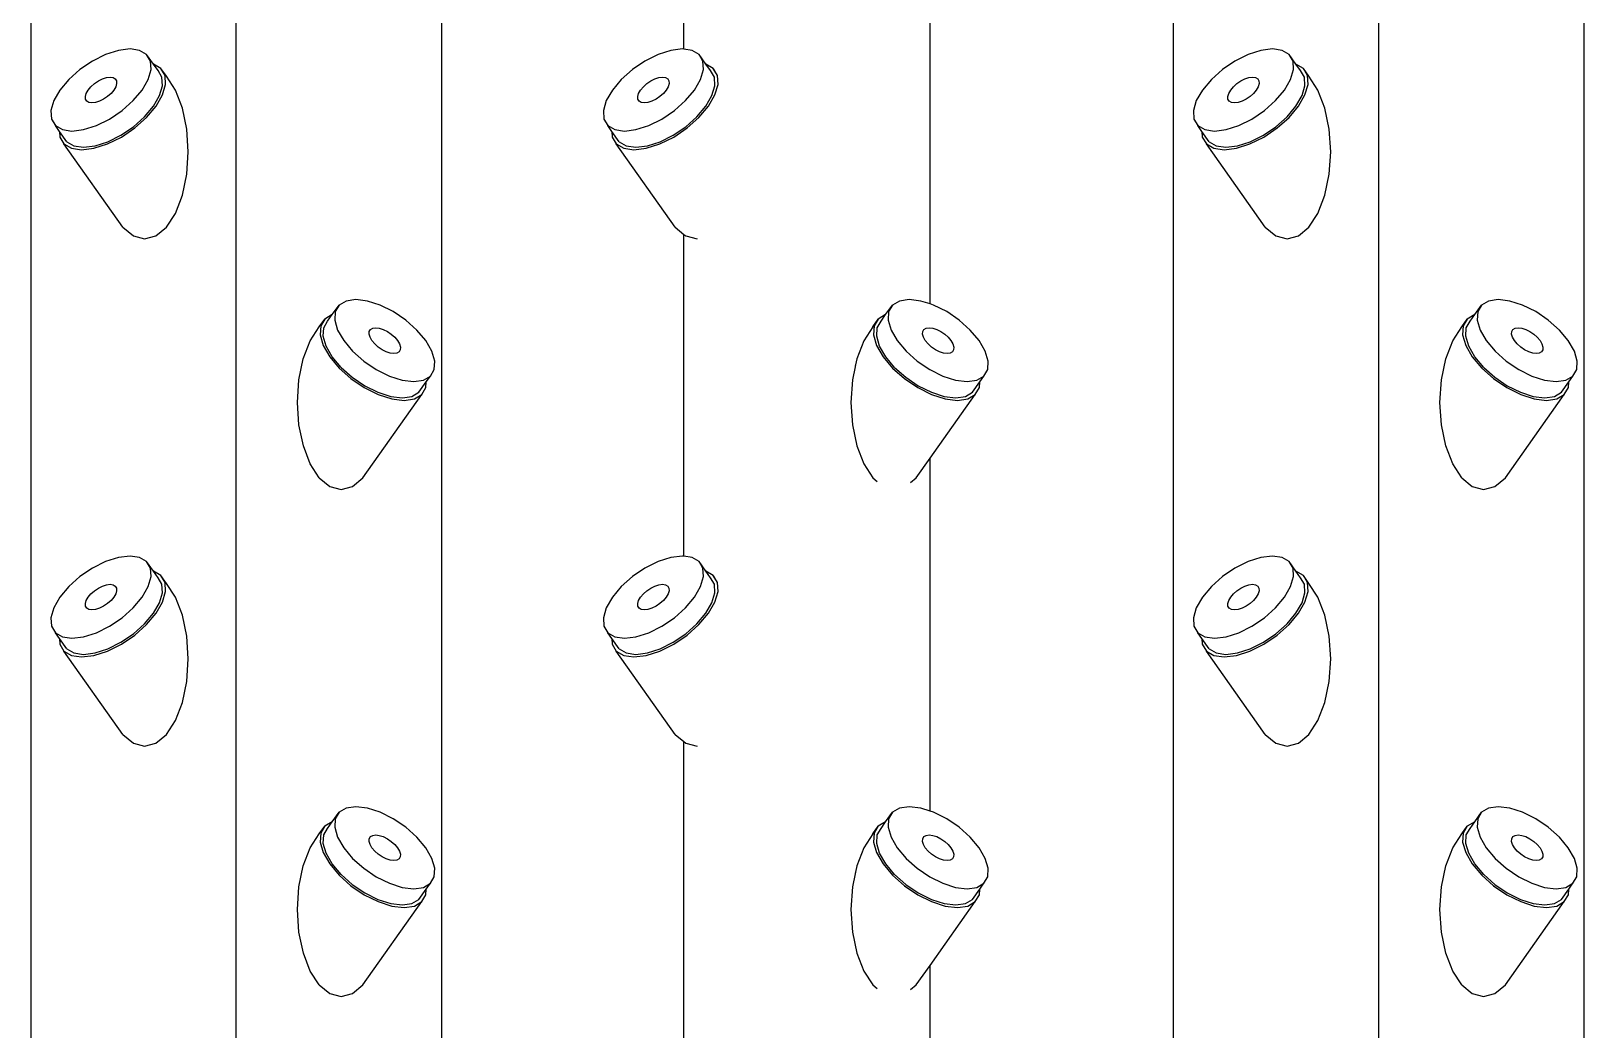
# Model space of a CAD drawing. Header units: metres. Extents: x -175 to 101, y -7 to 93.
# Drawn here: x 2.261 to 2.941, y 0.267 to 0.704 of the extents above; entities that cross this region are included whole.
import ezdxf

# ---------------------------------------------------------------- set-up
doc = ezdxf.new("R2010")
doc.units = ezdxf.units.M

msp = doc.modelspace()

# ---------------------------------------------------------------- linework, layer by layer
for p, q in [((2.26103, 0.0428), (2.26103, 1.98869)), ((2.35083, 0.0428), (2.35083, 1.98869)), ((2.44064, 1.98869), (2.44064, 0.0428)), ((2.76103, 0.0428), (2.76103, 1.98869)), ((2.85083, 0.0428), (2.85083, 1.98869)), ((2.94064, 1.98869), (2.94064, 0.0428)), ((2.5467, 0.6963), (2.5467, 0.83725)), ((2.6545, 0.58476), (2.6545, 0.7392)), ((2.29366, 0.69398), (2.28792, 0.69112)), ((2.29926, 0.69577), (2.29366, 0.69398)), ((2.30434, 0.69639), (2.29926, 0.69577)), ((2.30855, 0.69577), (2.30434, 0.69639)), ((2.31162, 0.69398), (2.30855, 0.69577)), ((2.31332, 0.69112), (2.31162, 0.69398)), ((2.31461, 0.68979), (2.31162, 0.69398)), ((2.53541, 0.69398), (2.52967, 0.69112)), ((2.54101, 0.69577), (2.53541, 0.69398)), ((2.54609, 0.69639), (2.54101, 0.69577)), ((2.5467, 0.6963), (2.54609, 0.69639)), ((2.55031, 0.69577), (2.5467, 0.6963)), ((2.55337, 0.69398), (2.55031, 0.69577)), ((2.55507, 0.69112), (2.55337, 0.69398)), ((2.55637, 0.68979), (2.55337, 0.69398)), ((2.79366, 0.69398), (2.78792, 0.69112)), ((2.79926, 0.69577), (2.79366, 0.69398)), ((2.80434, 0.69639), (2.79926, 0.69577)), ((2.80855, 0.69577), (2.80434, 0.69639)), ((2.81162, 0.69398), (2.80855, 0.69577)), ((2.81332, 0.69112), (2.81162, 0.69398)), ((2.81461, 0.68979), (2.81162, 0.69398)), ((2.28243, 0.6874), (2.27758, 0.68307)), ((2.28792, 0.69112), (2.28243, 0.6874)), ((2.31227, 0.68307), (2.31354, 0.6874)), ((2.31354, 0.6874), (2.31332, 0.69112)), ((2.31461, 0.68979), (2.31458, 0.68979)), ((2.31787, 0.68788), (2.31461, 0.68979)), ((2.31662, 0.68691), (2.31461, 0.68979)), ((2.31832, 0.68405), (2.31662, 0.68691)), ((2.31967, 0.68485), (2.31787, 0.68788)), ((2.32028, 0.68446), (2.31787, 0.68788)), ((2.52419, 0.6874), (2.51933, 0.68307)), ((2.52967, 0.69112), (2.52419, 0.6874)), ((2.55403, 0.68307), (2.5553, 0.6874)), ((2.5553, 0.6874), (2.55507, 0.69112)), ((2.55637, 0.68979), (2.55633, 0.68979)), ((2.55962, 0.68788), (2.55637, 0.68979)), ((2.55837, 0.68691), (2.55637, 0.68979)), ((2.56007, 0.68405), (2.55837, 0.68691)), ((2.56143, 0.68485), (2.55962, 0.68788)), ((2.56026, 0.68697), (2.55962, 0.68788)), ((2.78243, 0.6874), (2.77758, 0.68307)), ((2.78792, 0.69112), (2.78243, 0.6874)), ((2.81227, 0.68307), (2.81354, 0.6874)), ((2.81354, 0.6874), (2.81332, 0.69112)), ((2.81461, 0.68979), (2.81458, 0.68979)), ((2.81787, 0.68788), (2.81461, 0.68979)), ((2.81662, 0.68691), (2.81461, 0.68979)), ((2.81832, 0.68405), (2.81662, 0.68691)), ((2.81967, 0.68485), (2.81787, 0.68788)), ((2.82028, 0.68446), (2.81787, 0.68788)), ((2.27758, 0.68307), (2.27368, 0.67842)), ((2.28603, 0.67842), (2.28724, 0.67988)), ((2.28724, 0.67988), (2.28876, 0.68123)), ((2.28876, 0.68123), (2.29048, 0.68239)), ((2.29048, 0.68239), (2.29227, 0.68329)), ((2.29227, 0.68329), (2.29402, 0.68385)), ((2.29402, 0.68385), (2.29561, 0.68404)), ((2.29561, 0.68404), (2.29693, 0.68385)), ((2.29693, 0.68385), (2.29788, 0.68329)), ((2.29809, 0.67988), (2.29725, 0.67842)), ((2.29788, 0.68329), (2.29841, 0.68239)), ((2.29848, 0.68123), (2.29809, 0.67988)), ((2.29841, 0.68239), (2.29848, 0.68123)), ((2.3096, 0.67842), (2.31227, 0.68307)), ((2.31727, 0.676), (2.31854, 0.68033)), ((2.31854, 0.68033), (2.31832, 0.68405)), ((2.31856, 0.67629), (2.31991, 0.6809)), ((2.31991, 0.6809), (2.31967, 0.68485)), ((2.32423, 0.6784), (2.32028, 0.68446)), ((2.51933, 0.68307), (2.51543, 0.67842)), ((2.52778, 0.67842), (2.529, 0.67988)), ((2.529, 0.67988), (2.53052, 0.68123)), ((2.53052, 0.68123), (2.53223, 0.68239)), ((2.53223, 0.68239), (2.53402, 0.68329)), ((2.53402, 0.68329), (2.53577, 0.68385)), ((2.53577, 0.68385), (2.53736, 0.68404)), ((2.53736, 0.68404), (2.53868, 0.68385)), ((2.53868, 0.68385), (2.53964, 0.68329)), ((2.53984, 0.67988), (2.539, 0.67842)), ((2.53964, 0.68329), (2.54017, 0.68239)), ((2.54024, 0.68123), (2.53984, 0.67988)), ((2.54017, 0.68239), (2.54024, 0.68123)), ((2.55135, 0.67842), (2.55403, 0.68307)), ((2.55903, 0.676), (2.5603, 0.68033)), ((2.5603, 0.68033), (2.56007, 0.68405)), ((2.56032, 0.67629), (2.56167, 0.6809)), ((2.56167, 0.6809), (2.56143, 0.68485)), ((2.77758, 0.68307), (2.77368, 0.67842)), ((2.78603, 0.67842), (2.78724, 0.67988)), ((2.78724, 0.67988), (2.78876, 0.68123)), ((2.78876, 0.68123), (2.79048, 0.68239)), ((2.79048, 0.68239), (2.79227, 0.68329)), ((2.79227, 0.68329), (2.79402, 0.68385)), ((2.79402, 0.68385), (2.79561, 0.68404)), ((2.79561, 0.68404), (2.79693, 0.68385)), ((2.79693, 0.68385), (2.79788, 0.68329)), ((2.79809, 0.67988), (2.79725, 0.67842)), ((2.79788, 0.68329), (2.79841, 0.68239)), ((2.79848, 0.68123), (2.79809, 0.67988)), ((2.79841, 0.68239), (2.79848, 0.68123)), ((2.8096, 0.67842), (2.81227, 0.68307)), ((2.81727, 0.676), (2.81854, 0.68033)), ((2.81854, 0.68033), (2.81832, 0.68405)), ((2.81856, 0.67629), (2.81991, 0.6809)), ((2.81991, 0.6809), (2.81967, 0.68485)), ((2.82423, 0.6784), (2.82028, 0.68446)), ((2.271, 0.67378), (2.26973, 0.66944)), ((2.27368, 0.67842), (2.271, 0.67378)), ((2.28479, 0.67562), (2.28519, 0.67697)), ((2.28486, 0.67446), (2.28479, 0.67562)), ((2.2854, 0.67356), (2.28486, 0.67446)), ((2.28519, 0.67697), (2.28603, 0.67842)), ((2.28635, 0.673), (2.2854, 0.67356)), ((2.28767, 0.67281), (2.28635, 0.673)), ((2.28926, 0.673), (2.28767, 0.67281)), ((2.29101, 0.67356), (2.28926, 0.673)), ((2.2928, 0.67446), (2.29101, 0.67356)), ((2.29452, 0.67562), (2.2928, 0.67446)), ((2.29603, 0.67697), (2.29452, 0.67562)), ((2.29725, 0.67842), (2.29603, 0.67697)), ((2.30084, 0.66944), (2.3057, 0.67378)), ((2.3057, 0.67378), (2.3096, 0.67842)), ((2.3146, 0.67135), (2.31727, 0.676)), ((2.31572, 0.67135), (2.31856, 0.67629)), ((2.32727, 0.67049), (2.32423, 0.6784)), ((2.51276, 0.67378), (2.51149, 0.66944)), ((2.51543, 0.67842), (2.51276, 0.67378)), ((2.52655, 0.67562), (2.52694, 0.67697)), ((2.52662, 0.67446), (2.52655, 0.67562)), ((2.52715, 0.67356), (2.52662, 0.67446)), ((2.52694, 0.67697), (2.52778, 0.67842)), ((2.52811, 0.673), (2.52715, 0.67356)), ((2.52942, 0.67281), (2.52811, 0.673)), ((2.53101, 0.673), (2.52942, 0.67281)), ((2.53276, 0.67356), (2.53101, 0.673)), ((2.53455, 0.67446), (2.53276, 0.67356)), ((2.53627, 0.67562), (2.53455, 0.67446)), ((2.53779, 0.67697), (2.53627, 0.67562)), ((2.539, 0.67842), (2.53779, 0.67697)), ((2.5426, 0.66944), (2.54745, 0.67378)), ((2.54745, 0.67378), (2.55135, 0.67842)), ((2.55635, 0.67135), (2.55903, 0.676)), ((2.55748, 0.67135), (2.56032, 0.67629)), ((2.771, 0.67378), (2.76973, 0.66944)), ((2.77368, 0.67842), (2.771, 0.67378)), ((2.78479, 0.67562), (2.78519, 0.67697)), ((2.78486, 0.67446), (2.78479, 0.67562)), ((2.7854, 0.67356), (2.78486, 0.67446)), ((2.78519, 0.67697), (2.78603, 0.67842)), ((2.78635, 0.673), (2.7854, 0.67356)), ((2.78767, 0.67281), (2.78635, 0.673)), ((2.78926, 0.673), (2.78767, 0.67281)), ((2.79101, 0.67356), (2.78926, 0.673)), ((2.7928, 0.67446), (2.79101, 0.67356)), ((2.79452, 0.67562), (2.7928, 0.67446)), ((2.79603, 0.67697), (2.79452, 0.67562)), ((2.79725, 0.67842), (2.79603, 0.67697)), ((2.80084, 0.66944), (2.8057, 0.67378)), ((2.8057, 0.67378), (2.8096, 0.67842)), ((2.8146, 0.67135), (2.81727, 0.676)), ((2.81572, 0.67135), (2.81856, 0.67629)), ((2.82727, 0.67049), (2.82423, 0.6784)), ((2.26973, 0.66944), (2.26996, 0.66572)), ((2.29536, 0.66572), (2.30084, 0.66944)), ((2.30584, 0.66237), (2.3107, 0.66671)), ((2.30642, 0.66181), (2.31158, 0.66641)), ((2.3107, 0.66671), (2.3146, 0.67135)), ((2.31158, 0.66641), (2.31572, 0.67135)), ((2.32917, 0.66129), (2.32727, 0.67049)), ((2.51149, 0.66944), (2.51171, 0.66572)), ((2.53711, 0.66572), (2.5426, 0.66944)), ((2.5476, 0.66237), (2.55245, 0.66671)), ((2.54817, 0.66181), (2.55333, 0.66641)), ((2.55245, 0.66671), (2.55635, 0.67135)), ((2.55333, 0.66641), (2.55748, 0.67135)), ((2.76973, 0.66944), (2.76996, 0.66572)), ((2.79536, 0.66572), (2.80084, 0.66944)), ((2.80584, 0.66237), (2.8107, 0.66671)), ((2.80642, 0.66181), (2.81158, 0.66641)), ((2.8107, 0.66671), (2.8146, 0.67135)), ((2.81158, 0.66641), (2.81572, 0.67135)), ((2.82917, 0.66129), (2.82727, 0.67049)), ((2.26996, 0.66572), (2.27166, 0.66287)), ((2.27166, 0.66287), (2.27472, 0.66108)), ((2.27345, 0.66033), (2.27166, 0.66287)), ((2.27345, 0.66033), (2.2736, 0.65786)), ((2.27666, 0.6558), (2.27345, 0.66033)), ((2.27472, 0.66108), (2.27894, 0.66046)), ((2.27894, 0.66046), (2.28402, 0.66108)), ((2.28402, 0.66108), (2.28962, 0.66287)), ((2.28962, 0.66287), (2.29536, 0.66572)), ((2.30036, 0.65865), (2.30584, 0.66237)), ((2.30059, 0.65786), (2.30642, 0.66181)), ((2.32982, 0.65141), (2.32917, 0.66129)), ((2.51171, 0.66572), (2.51341, 0.66287)), ((2.51341, 0.66287), (2.51648, 0.66108)), ((2.51521, 0.66033), (2.51341, 0.66287)), ((2.51521, 0.66033), (2.51536, 0.65786)), ((2.51841, 0.6558), (2.51521, 0.66033)), ((2.51648, 0.66108), (2.52069, 0.66046)), ((2.52069, 0.66046), (2.52577, 0.66108)), ((2.52577, 0.66108), (2.53137, 0.66287)), ((2.53137, 0.66287), (2.53711, 0.66572)), ((2.54211, 0.65865), (2.5476, 0.66237)), ((2.54234, 0.65786), (2.54817, 0.66181)), ((2.76996, 0.66572), (2.77166, 0.66287)), ((2.77166, 0.66287), (2.77472, 0.66108)), ((2.77345, 0.66033), (2.77166, 0.66287)), ((2.77345, 0.66033), (2.7736, 0.65786)), ((2.77666, 0.6558), (2.77345, 0.66033)), ((2.77472, 0.66108), (2.77894, 0.66046)), ((2.77894, 0.66046), (2.78402, 0.66108)), ((2.78402, 0.66108), (2.78962, 0.66287)), ((2.78962, 0.66287), (2.79536, 0.66572)), ((2.80036, 0.65865), (2.80584, 0.66237)), ((2.80059, 0.65786), (2.80642, 0.66181)), ((2.82982, 0.65141), (2.82917, 0.66129)), ((2.2736, 0.65786), (2.27541, 0.65483)), ((2.27541, 0.65483), (2.27867, 0.65292)), ((2.3012, 0.61836), (2.27541, 0.65483)), ((2.27666, 0.6558), (2.27972, 0.65401)), ((2.27867, 0.65292), (2.28315, 0.65227)), ((2.27972, 0.65401), (2.28394, 0.65339)), ((2.28315, 0.65227), (2.28854, 0.65292)), ((2.28394, 0.65339), (2.28902, 0.65401)), ((2.28854, 0.65292), (2.29449, 0.65483)), ((2.28902, 0.65401), (2.29462, 0.6558)), ((2.29449, 0.65483), (2.30059, 0.65786)), ((2.29462, 0.6558), (2.30036, 0.65865)), ((2.51536, 0.65786), (2.51716, 0.65483)), ((2.51716, 0.65483), (2.52042, 0.65292)), ((2.54295, 0.61836), (2.51716, 0.65483)), ((2.51841, 0.6558), (2.52148, 0.65401)), ((2.52042, 0.65292), (2.5249, 0.65227)), ((2.52148, 0.65401), (2.52569, 0.65339)), ((2.5249, 0.65227), (2.5303, 0.65292)), ((2.52569, 0.65339), (2.53077, 0.65401)), ((2.5303, 0.65292), (2.53625, 0.65483)), ((2.53077, 0.65401), (2.53637, 0.6558)), ((2.53625, 0.65483), (2.54234, 0.65786)), ((2.53637, 0.6558), (2.54211, 0.65865)), ((2.7736, 0.65786), (2.77541, 0.65483)), ((2.77541, 0.65483), (2.77867, 0.65292)), ((2.8012, 0.61836), (2.77541, 0.65483)), ((2.77666, 0.6558), (2.77972, 0.65401)), ((2.77867, 0.65292), (2.78315, 0.65227)), ((2.77972, 0.65401), (2.78394, 0.65339)), ((2.78315, 0.65227), (2.78854, 0.65292)), ((2.78394, 0.65339), (2.78902, 0.65401)), ((2.78854, 0.65292), (2.79449, 0.65483)), ((2.78902, 0.65401), (2.79462, 0.6558)), ((2.79449, 0.65483), (2.80059, 0.65786)), ((2.79462, 0.6558), (2.80036, 0.65865)), ((2.32917, 0.64153), (2.32982, 0.65141)), ((2.82917, 0.64153), (2.82982, 0.65141)), ((2.32727, 0.63233), (2.32917, 0.64153)), ((2.82727, 0.63233), (2.82917, 0.64153)), ((2.32423, 0.62442), (2.32727, 0.63233)), ((2.82423, 0.62442), (2.82727, 0.63233)), ((2.32028, 0.61836), (2.32423, 0.62442)), ((2.82028, 0.61836), (2.82423, 0.62442)), ((2.3012, 0.61836), (2.3058, 0.61455)), ((2.3058, 0.61455), (2.31074, 0.61325)), ((2.31074, 0.61325), (2.31568, 0.61455)), ((2.31568, 0.61455), (2.32028, 0.61836)), ((2.54295, 0.61836), (2.5467, 0.61525)), ((2.5467, 0.4743), (2.5467, 0.61525)), ((2.5467, 0.61525), (2.54755, 0.61455)), ((2.54755, 0.61455), (2.55249, 0.61325)), ((2.8012, 0.61836), (2.8058, 0.61455)), ((2.8058, 0.61455), (2.81074, 0.61325)), ((2.81074, 0.61325), (2.81568, 0.61455)), ((2.81568, 0.61455), (2.82028, 0.61836)), ((2.39891, 0.58607), (2.39584, 0.58428)), ((2.40312, 0.58669), (2.39891, 0.58607)), ((2.4082, 0.58607), (2.40312, 0.58669)), ((2.41381, 0.58428), (2.4082, 0.58607)), ((2.6411, 0.58607), (2.63804, 0.58428)), ((2.64532, 0.58669), (2.6411, 0.58607)), ((2.6504, 0.58607), (2.64532, 0.58669)), ((2.6545, 0.58476), (2.6504, 0.58607)), ((2.656, 0.58428), (2.6545, 0.58476)), ((2.89891, 0.58607), (2.89584, 0.58428)), ((2.90312, 0.58669), (2.89891, 0.58607)), ((2.9082, 0.58607), (2.90312, 0.58669)), ((2.91381, 0.58428), (2.9082, 0.58607)), ((2.38718, 0.57477), (2.3896, 0.57818)), ((2.3896, 0.57818), (2.38779, 0.57515)), ((2.39285, 0.58009), (2.3896, 0.57818)), ((2.39084, 0.57721), (2.39285, 0.58009)), ((2.39285, 0.58009), (2.39584, 0.58428)), ((2.39288, 0.58009), (2.39285, 0.58009)), ((2.39414, 0.58143), (2.39392, 0.57771)), ((2.39392, 0.57771), (2.39519, 0.57337)), ((2.39584, 0.58428), (2.39414, 0.58143)), ((2.41954, 0.58143), (2.41381, 0.58428)), ((2.42503, 0.57771), (2.41954, 0.58143)), ((2.42988, 0.57337), (2.42503, 0.57771)), ((2.62937, 0.57477), (2.63179, 0.57818)), ((2.63179, 0.57818), (2.62998, 0.57515)), ((2.63504, 0.58009), (2.63179, 0.57818)), ((2.63304, 0.57721), (2.63504, 0.58009)), ((2.63504, 0.58009), (2.63804, 0.58428)), ((2.63508, 0.58009), (2.63504, 0.58009)), ((2.63634, 0.58143), (2.63611, 0.57771)), ((2.63611, 0.57771), (2.63738, 0.57337)), ((2.63804, 0.58428), (2.63634, 0.58143)), ((2.66174, 0.58143), (2.656, 0.58428)), ((2.66722, 0.57771), (2.66174, 0.58143)), ((2.67208, 0.57337), (2.66722, 0.57771)), ((2.88718, 0.57477), (2.8896, 0.57818)), ((2.8896, 0.57818), (2.88779, 0.57515)), ((2.89285, 0.58009), (2.8896, 0.57818)), ((2.89084, 0.57721), (2.89285, 0.58009)), ((2.89285, 0.58009), (2.89584, 0.58428)), ((2.89288, 0.58009), (2.89285, 0.58009)), ((2.89414, 0.58143), (2.89392, 0.57771)), ((2.89392, 0.57771), (2.89519, 0.57337)), ((2.89584, 0.58428), (2.89414, 0.58143)), ((2.91954, 0.58143), (2.91381, 0.58428)), ((2.92503, 0.57771), (2.91954, 0.58143)), ((2.92988, 0.57337), (2.92503, 0.57771)), ((2.38323, 0.5687), (2.38718, 0.57477)), ((2.38779, 0.57515), (2.38755, 0.5712)), ((2.38755, 0.5712), (2.3889, 0.56659)), ((2.38892, 0.57063), (2.38914, 0.57435)), ((2.38914, 0.57435), (2.39084, 0.57721)), ((2.39519, 0.57337), (2.39786, 0.56873)), ((2.40898, 0.57153), (2.40905, 0.57269)), ((2.40937, 0.57018), (2.40898, 0.57153)), ((2.40905, 0.57269), (2.40958, 0.57359)), ((2.40958, 0.57359), (2.41054, 0.57415)), ((2.41054, 0.57415), (2.41185, 0.57434)), ((2.41185, 0.57434), (2.41344, 0.57415)), ((2.41344, 0.57415), (2.41519, 0.57359)), ((2.41519, 0.57359), (2.41699, 0.57269)), ((2.41699, 0.57269), (2.4187, 0.57153)), ((2.4187, 0.57153), (2.42022, 0.57018)), ((2.43378, 0.56873), (2.42988, 0.57337)), ((2.62937, 0.57477), (2.62542, 0.5687)), ((2.62998, 0.57515), (2.62974, 0.5712)), ((2.62974, 0.5712), (2.63109, 0.56659)), ((2.63111, 0.57063), (2.63134, 0.57435)), ((2.63134, 0.57435), (2.63304, 0.57721)), ((2.63738, 0.57337), (2.64006, 0.56873)), ((2.65117, 0.57153), (2.65124, 0.57269)), ((2.65157, 0.57018), (2.65117, 0.57153)), ((2.65124, 0.57269), (2.65177, 0.57359)), ((2.65177, 0.57359), (2.65273, 0.57415)), ((2.65273, 0.57415), (2.65405, 0.57434)), ((2.65405, 0.57434), (2.65564, 0.57415)), ((2.65564, 0.57415), (2.65739, 0.57359)), ((2.65739, 0.57359), (2.65918, 0.57269)), ((2.65918, 0.57269), (2.66089, 0.57153)), ((2.66089, 0.57153), (2.66241, 0.57018)), ((2.67598, 0.56873), (2.67208, 0.57337)), ((2.88323, 0.5687), (2.88718, 0.57477)), ((2.88779, 0.57515), (2.88755, 0.5712)), ((2.88755, 0.5712), (2.8889, 0.56659)), ((2.88892, 0.57063), (2.88914, 0.57435)), ((2.88914, 0.57435), (2.89084, 0.57721)), ((2.89519, 0.57337), (2.89786, 0.56873)), ((2.90898, 0.57153), (2.90905, 0.57269)), ((2.90937, 0.57018), (2.90898, 0.57153)), ((2.90905, 0.57269), (2.90958, 0.57359)), ((2.90958, 0.57359), (2.91054, 0.57415)), ((2.91054, 0.57415), (2.91185, 0.57434)), ((2.91185, 0.57434), (2.91344, 0.57415)), ((2.91344, 0.57415), (2.91519, 0.57359)), ((2.91519, 0.57359), (2.91699, 0.57269)), ((2.91699, 0.57269), (2.9187, 0.57153)), ((2.9187, 0.57153), (2.92022, 0.57018)), ((2.93378, 0.56873), (2.92988, 0.57337)), ((2.38019, 0.56078), (2.38323, 0.5687)), ((2.3889, 0.56659), (2.39174, 0.56165)), ((2.39019, 0.5663), (2.38892, 0.57063)), ((2.39286, 0.56165), (2.39019, 0.5663)), ((2.39786, 0.56873), (2.40176, 0.56408)), ((2.40176, 0.56408), (2.40662, 0.55974)), ((2.41021, 0.56873), (2.40937, 0.57018)), ((2.41143, 0.56727), (2.41021, 0.56873)), ((2.41295, 0.56592), (2.41143, 0.56727)), ((2.41466, 0.56476), (2.41295, 0.56592)), ((2.41645, 0.56386), (2.41466, 0.56476)), ((2.42022, 0.57018), (2.42144, 0.56873)), ((2.42144, 0.56873), (2.42227, 0.56727)), ((2.4226, 0.56476), (2.42207, 0.56386)), ((2.42227, 0.56727), (2.42267, 0.56592)), ((2.42267, 0.56592), (2.4226, 0.56476)), ((2.43646, 0.56408), (2.43378, 0.56873)), ((2.43773, 0.55974), (2.43646, 0.56408)), ((2.62542, 0.5687), (2.62239, 0.5608)), ((2.63109, 0.56659), (2.63393, 0.56165)), ((2.63238, 0.5663), (2.63111, 0.57063)), ((2.63506, 0.56165), (2.63238, 0.5663)), ((2.64006, 0.56873), (2.64396, 0.56408)), ((2.64396, 0.56408), (2.64881, 0.55974)), ((2.6524, 0.56873), (2.65157, 0.57018)), ((2.65362, 0.56727), (2.6524, 0.56873)), ((2.65514, 0.56592), (2.65362, 0.56727)), ((2.65685, 0.56476), (2.65514, 0.56592)), ((2.65865, 0.56386), (2.65685, 0.56476)), ((2.66241, 0.57018), (2.66363, 0.56873)), ((2.66363, 0.56873), (2.66447, 0.56727)), ((2.66479, 0.56476), (2.66426, 0.56386)), ((2.66447, 0.56727), (2.66486, 0.56592)), ((2.66486, 0.56592), (2.66479, 0.56476)), ((2.67865, 0.56408), (2.67598, 0.56873)), ((2.67992, 0.55974), (2.67865, 0.56408)), ((2.88019, 0.56078), (2.88323, 0.5687)), ((2.8889, 0.56659), (2.89174, 0.56165)), ((2.89019, 0.5663), (2.88892, 0.57063)), ((2.89286, 0.56165), (2.89019, 0.5663)), ((2.89786, 0.56873), (2.90176, 0.56408)), ((2.90176, 0.56408), (2.90662, 0.55974)), ((2.91021, 0.56873), (2.90937, 0.57018)), ((2.91143, 0.56727), (2.91021, 0.56873)), ((2.91295, 0.56592), (2.91143, 0.56727)), ((2.91466, 0.56476), (2.91295, 0.56592)), ((2.91645, 0.56386), (2.91466, 0.56476)), ((2.92022, 0.57018), (2.92144, 0.56873)), ((2.92144, 0.56873), (2.92227, 0.56727)), ((2.9226, 0.56476), (2.92207, 0.56386)), ((2.92227, 0.56727), (2.92267, 0.56592)), ((2.92267, 0.56592), (2.9226, 0.56476)), ((2.93646, 0.56408), (2.93378, 0.56873)), ((2.93773, 0.55974), (2.93646, 0.56408)), ((2.37829, 0.55159), (2.38019, 0.56078)), ((2.39174, 0.56165), (2.39588, 0.55672)), ((2.39676, 0.55701), (2.39286, 0.56165)), ((2.40662, 0.55974), (2.4121, 0.55603)), ((2.4182, 0.5633), (2.41645, 0.56386)), ((2.41979, 0.56311), (2.4182, 0.5633)), ((2.42111, 0.5633), (2.41979, 0.56311)), ((2.42207, 0.56386), (2.42111, 0.5633)), ((2.4375, 0.55603), (2.43773, 0.55974)), ((2.62166, 0.55729), (2.62048, 0.55159)), ((2.62183, 0.55809), (2.62166, 0.55729)), ((2.62169, 0.55779), (2.62166, 0.55729)), ((2.62239, 0.5608), (2.62183, 0.55809)), ((2.63393, 0.56165), (2.63808, 0.55672)), ((2.63896, 0.55701), (2.63506, 0.56165)), ((2.64881, 0.55974), (2.6543, 0.55603)), ((2.6604, 0.5633), (2.65865, 0.56386)), ((2.66199, 0.56311), (2.6604, 0.5633)), ((2.6633, 0.5633), (2.66199, 0.56311)), ((2.66426, 0.56386), (2.6633, 0.5633)), ((2.6797, 0.55603), (2.67992, 0.55974)), ((2.87829, 0.55159), (2.88019, 0.56078)), ((2.89174, 0.56165), (2.89588, 0.55672)), ((2.89676, 0.55701), (2.89286, 0.56165)), ((2.90662, 0.55974), (2.9121, 0.55603)), ((2.9182, 0.5633), (2.91645, 0.56386)), ((2.91979, 0.56311), (2.9182, 0.5633)), ((2.92111, 0.5633), (2.91979, 0.56311)), ((2.92207, 0.56386), (2.92111, 0.5633)), ((2.9375, 0.55603), (2.93773, 0.55974)), ((2.37764, 0.54171), (2.37829, 0.55159)), ((2.39588, 0.55672), (2.40104, 0.55211)), ((2.39676, 0.55701), (2.40162, 0.55267)), ((2.40104, 0.55211), (2.40687, 0.54816)), ((2.40162, 0.55267), (2.4071, 0.54895)), ((2.4121, 0.55603), (2.41784, 0.55317)), ((2.41784, 0.55317), (2.42344, 0.55138)), ((2.42344, 0.55138), (2.42852, 0.55076)), ((2.42852, 0.55076), (2.43274, 0.55138)), ((2.4308, 0.5461), (2.43401, 0.55063)), ((2.43274, 0.55138), (2.4358, 0.55317)), ((2.43386, 0.54816), (2.43401, 0.55063)), ((2.43401, 0.55063), (2.4358, 0.55317)), ((2.4358, 0.55317), (2.4375, 0.55603)), ((2.62048, 0.55159), (2.61983, 0.54171)), ((2.63808, 0.55672), (2.64324, 0.55211)), ((2.63896, 0.55701), (2.64381, 0.55267)), ((2.64324, 0.55211), (2.64906, 0.54816)), ((2.64381, 0.55267), (2.6493, 0.54895)), ((2.6543, 0.55603), (2.66004, 0.55317)), ((2.66004, 0.55317), (2.66564, 0.55138)), ((2.66564, 0.55138), (2.67072, 0.55076)), ((2.67072, 0.55076), (2.67493, 0.55138)), ((2.673, 0.5461), (2.6762, 0.55063)), ((2.67493, 0.55138), (2.678, 0.55317)), ((2.67605, 0.54816), (2.6762, 0.55063)), ((2.6762, 0.55063), (2.678, 0.55317)), ((2.678, 0.55317), (2.6797, 0.55603)), ((2.87764, 0.54171), (2.87829, 0.55159)), ((2.89588, 0.55672), (2.90104, 0.55211)), ((2.89676, 0.55701), (2.90162, 0.55267)), ((2.90104, 0.55211), (2.90687, 0.54816)), ((2.90162, 0.55267), (2.9071, 0.54895)), ((2.9121, 0.55603), (2.91784, 0.55317)), ((2.91784, 0.55317), (2.92344, 0.55138)), ((2.92344, 0.55138), (2.92852, 0.55076)), ((2.92852, 0.55076), (2.93274, 0.55138)), ((2.9308, 0.5461), (2.93401, 0.55063)), ((2.93274, 0.55138), (2.9358, 0.55317)), ((2.93386, 0.54816), (2.93401, 0.55063)), ((2.93401, 0.55063), (2.9358, 0.55317)), ((2.9358, 0.55317), (2.9375, 0.55603)), ((2.40626, 0.50866), (2.43205, 0.54513)), ((2.40687, 0.54816), (2.41297, 0.54513)), ((2.4071, 0.54895), (2.41284, 0.5461)), ((2.41284, 0.5461), (2.41844, 0.54431)), ((2.41297, 0.54513), (2.41892, 0.54322)), ((2.41844, 0.54431), (2.42352, 0.54369)), ((2.42352, 0.54369), (2.42774, 0.54431)), ((2.42774, 0.54431), (2.4308, 0.5461)), ((2.4288, 0.54322), (2.43205, 0.54513)), ((2.43205, 0.54513), (2.43386, 0.54816)), ((2.64906, 0.54816), (2.65516, 0.54513)), ((2.6493, 0.54895), (2.65504, 0.5461)), ((2.6545, 0.5172), (2.67424, 0.54513)), ((2.65504, 0.5461), (2.66064, 0.54431)), ((2.65516, 0.54513), (2.66111, 0.54322)), ((2.66064, 0.54431), (2.66572, 0.54369)), ((2.66572, 0.54369), (2.66993, 0.54431)), ((2.66993, 0.54431), (2.673, 0.5461)), ((2.67099, 0.54322), (2.67424, 0.54513)), ((2.67424, 0.54513), (2.67605, 0.54816)), ((2.90626, 0.50866), (2.93205, 0.54513)), ((2.90687, 0.54816), (2.91297, 0.54513)), ((2.9071, 0.54895), (2.91284, 0.5461)), ((2.91284, 0.5461), (2.91844, 0.54431)), ((2.91297, 0.54513), (2.91892, 0.54322)), ((2.91844, 0.54431), (2.92352, 0.54369)), ((2.92352, 0.54369), (2.92774, 0.54431)), ((2.92774, 0.54431), (2.9308, 0.5461)), ((2.9288, 0.54322), (2.93205, 0.54513)), ((2.93205, 0.54513), (2.93386, 0.54816)), ((2.37829, 0.53183), (2.37764, 0.54171)), ((2.41892, 0.54322), (2.42432, 0.54257)), ((2.42432, 0.54257), (2.4288, 0.54322)), ((2.61983, 0.54171), (2.62048, 0.53183)), ((2.66111, 0.54322), (2.66651, 0.54257)), ((2.66651, 0.54257), (2.67099, 0.54322)), ((2.87829, 0.53183), (2.87764, 0.54171)), ((2.91892, 0.54322), (2.92432, 0.54257)), ((2.92432, 0.54257), (2.9288, 0.54322)), ((2.3802, 0.52263), (2.37829, 0.53183)), ((2.62048, 0.53183), (2.62239, 0.52263)), ((2.8802, 0.52263), (2.87829, 0.53183)), ((2.38323, 0.51472), (2.3802, 0.52263)), ((2.62239, 0.52263), (2.62542, 0.51472)), ((2.64846, 0.50866), (2.6545, 0.5172)), ((2.6545, 0.36276), (2.6545, 0.5172)), ((2.88323, 0.51472), (2.8802, 0.52263)), ((2.38718, 0.50866), (2.38323, 0.51472)), ((2.62542, 0.51472), (2.62937, 0.50866)), ((2.88718, 0.50866), (2.88323, 0.51472)), ((2.38718, 0.50866), (2.39178, 0.50485)), ((2.39178, 0.50485), (2.39672, 0.50355)), ((2.39672, 0.50355), (2.40166, 0.50485)), ((2.40166, 0.50485), (2.40626, 0.50866)), ((2.62937, 0.50866), (2.63129, 0.50707)), ((2.64598, 0.50661), (2.64846, 0.50866)), ((2.88718, 0.50866), (2.89178, 0.50485)), ((2.89178, 0.50485), (2.89672, 0.50355)), ((2.89672, 0.50355), (2.90166, 0.50485)), ((2.90166, 0.50485), (2.90626, 0.50866)), ((2.28792, 0.46912), (2.28243, 0.4654)), ((2.29366, 0.47198), (2.28792, 0.46912)), ((2.29926, 0.47377), (2.29366, 0.47198)), ((2.30434, 0.47439), (2.29926, 0.47377)), ((2.30855, 0.47377), (2.30434, 0.47439)), ((2.31162, 0.47198), (2.30855, 0.47377)), ((2.31332, 0.46912), (2.31162, 0.47198)), ((2.31461, 0.46779), (2.31162, 0.47198)), ((2.31354, 0.4654), (2.31332, 0.46912)), ((2.52967, 0.46912), (2.52419, 0.4654)), ((2.53541, 0.47198), (2.52967, 0.46912)), ((2.54101, 0.47377), (2.53541, 0.47198)), ((2.54609, 0.47439), (2.54101, 0.47377)), ((2.5467, 0.4743), (2.54609, 0.47439)), ((2.55031, 0.47377), (2.5467, 0.4743)), ((2.55337, 0.47198), (2.55031, 0.47377)), ((2.55507, 0.46912), (2.55337, 0.47198)), ((2.55637, 0.46779), (2.55337, 0.47198)), ((2.5553, 0.4654), (2.55507, 0.46912)), ((2.78792, 0.46912), (2.78243, 0.4654)), ((2.79366, 0.47198), (2.78792, 0.46912)), ((2.79926, 0.47377), (2.79366, 0.47198)), ((2.80434, 0.47439), (2.79926, 0.47377)), ((2.80855, 0.47377), (2.80434, 0.47439)), ((2.81162, 0.47198), (2.80855, 0.47377)), ((2.81332, 0.46912), (2.81162, 0.47198)), ((2.81461, 0.46779), (2.81162, 0.47198)), ((2.81354, 0.4654), (2.81332, 0.46912)), ((2.28243, 0.4654), (2.27758, 0.46107)), ((2.31227, 0.46107), (2.31354, 0.4654)), ((2.31461, 0.46779), (2.31458, 0.46779)), ((2.31787, 0.46588), (2.31461, 0.46779)), ((2.31662, 0.46491), (2.31461, 0.46779)), ((2.31832, 0.46205), (2.31662, 0.46491)), ((2.31967, 0.46285), (2.31787, 0.46588)), ((2.32028, 0.46246), (2.31787, 0.46588)), ((2.31991, 0.4589), (2.31967, 0.46285)), ((2.32423, 0.4564), (2.32028, 0.46246)), ((2.52419, 0.4654), (2.51933, 0.46107)), ((2.55403, 0.46107), (2.5553, 0.4654)), ((2.55637, 0.46779), (2.55633, 0.46779)), ((2.55962, 0.46588), (2.55637, 0.46779)), ((2.55837, 0.46491), (2.55637, 0.46779)), ((2.56007, 0.46205), (2.55837, 0.46491)), ((2.56143, 0.46285), (2.55962, 0.46588)), ((2.56026, 0.46497), (2.55962, 0.46588)), ((2.56167, 0.4589), (2.56143, 0.46285)), ((2.78243, 0.4654), (2.77758, 0.46107)), ((2.81227, 0.46107), (2.81354, 0.4654)), ((2.81461, 0.46779), (2.81458, 0.46779)), ((2.81787, 0.46588), (2.81461, 0.46779)), ((2.81662, 0.46491), (2.81461, 0.46779)), ((2.81832, 0.46205), (2.81662, 0.46491)), ((2.81967, 0.46285), (2.81787, 0.46588)), ((2.82028, 0.46246), (2.81787, 0.46588)), ((2.81991, 0.4589), (2.81967, 0.46285)), ((2.82423, 0.4564), (2.82028, 0.46246)), ((2.27368, 0.45642), (2.271, 0.45178)), ((2.27758, 0.46107), (2.27368, 0.45642)), ((2.28519, 0.45497), (2.28603, 0.45642)), ((2.28603, 0.45642), (2.28724, 0.45788)), ((2.28724, 0.45788), (2.28876, 0.45923)), ((2.28876, 0.45923), (2.29048, 0.46039)), ((2.29048, 0.46039), (2.29227, 0.46129)), ((2.29227, 0.46129), (2.29402, 0.46185)), ((2.29402, 0.46185), (2.29561, 0.46204)), ((2.29561, 0.46204), (2.29693, 0.46185)), ((2.29725, 0.45642), (2.29603, 0.45497)), ((2.29693, 0.46185), (2.29788, 0.46129)), ((2.29809, 0.45788), (2.29725, 0.45642)), ((2.29788, 0.46129), (2.29841, 0.46039)), ((2.29848, 0.45923), (2.29809, 0.45788)), ((2.29841, 0.46039), (2.29848, 0.45923)), ((2.3057, 0.45178), (2.3096, 0.45642)), ((2.3096, 0.45642), (2.31227, 0.46107)), ((2.31727, 0.454), (2.31854, 0.45833)), ((2.31854, 0.45833), (2.31832, 0.46205)), ((2.31856, 0.45429), (2.31991, 0.4589)), ((2.32727, 0.44849), (2.32423, 0.4564)), ((2.51543, 0.45642), (2.51276, 0.45178)), ((2.51933, 0.46107), (2.51543, 0.45642)), ((2.52694, 0.45497), (2.52778, 0.45642)), ((2.52778, 0.45642), (2.529, 0.45788)), ((2.529, 0.45788), (2.53052, 0.45923)), ((2.53052, 0.45923), (2.53223, 0.46039)), ((2.53223, 0.46039), (2.53402, 0.46129)), ((2.53402, 0.46129), (2.53577, 0.46185)), ((2.53577, 0.46185), (2.53736, 0.46204)), ((2.53736, 0.46204), (2.53868, 0.46185)), ((2.539, 0.45642), (2.53779, 0.45497)), ((2.53868, 0.46185), (2.53964, 0.46129)), ((2.53984, 0.45788), (2.539, 0.45642)), ((2.53964, 0.46129), (2.54017, 0.46039)), ((2.54024, 0.45923), (2.53984, 0.45788)), ((2.54017, 0.46039), (2.54024, 0.45923)), ((2.54745, 0.45178), (2.55135, 0.45642)), ((2.55135, 0.45642), (2.55403, 0.46107)), ((2.55903, 0.454), (2.5603, 0.45833)), ((2.5603, 0.45833), (2.56007, 0.46205)), ((2.56032, 0.45429), (2.56167, 0.4589)), ((2.77368, 0.45642), (2.771, 0.45178)), ((2.77758, 0.46107), (2.77368, 0.45642)), ((2.78519, 0.45497), (2.78603, 0.45642)), ((2.78603, 0.45642), (2.78724, 0.45788)), ((2.78724, 0.45788), (2.78876, 0.45923)), ((2.78876, 0.45923), (2.79048, 0.46039)), ((2.79048, 0.46039), (2.79227, 0.46129)), ((2.79227, 0.46129), (2.79402, 0.46185)), ((2.79402, 0.46185), (2.79561, 0.46204)), ((2.79561, 0.46204), (2.79693, 0.46185)), ((2.79725, 0.45642), (2.79603, 0.45497)), ((2.79693, 0.46185), (2.79788, 0.46129)), ((2.79809, 0.45788), (2.79725, 0.45642)), ((2.79788, 0.46129), (2.79841, 0.46039)), ((2.79848, 0.45923), (2.79809, 0.45788)), ((2.79841, 0.46039), (2.79848, 0.45923)), ((2.8057, 0.45178), (2.8096, 0.45642)), ((2.8096, 0.45642), (2.81227, 0.46107)), ((2.81727, 0.454), (2.81854, 0.45833)), ((2.81854, 0.45833), (2.81832, 0.46205)), ((2.81856, 0.45429), (2.81991, 0.4589)), ((2.82727, 0.44849), (2.82423, 0.4564)), ((2.271, 0.45178), (2.26973, 0.44744)), ((2.28479, 0.45362), (2.28519, 0.45497)), ((2.28486, 0.45246), (2.28479, 0.45362)), ((2.2854, 0.45156), (2.28486, 0.45246)), ((2.28635, 0.451), (2.2854, 0.45156)), ((2.28767, 0.45081), (2.28635, 0.451)), ((2.28926, 0.451), (2.28767, 0.45081)), ((2.29101, 0.45156), (2.28926, 0.451)), ((2.2928, 0.45246), (2.29101, 0.45156)), ((2.29452, 0.45362), (2.2928, 0.45246)), ((2.29603, 0.45497), (2.29452, 0.45362)), ((2.30084, 0.44744), (2.3057, 0.45178)), ((2.3107, 0.44471), (2.3146, 0.44935)), ((2.31158, 0.44441), (2.31572, 0.44935)), ((2.3146, 0.44935), (2.31727, 0.454)), ((2.31572, 0.44935), (2.31856, 0.45429)), ((2.51276, 0.45178), (2.51149, 0.44744)), ((2.52655, 0.45362), (2.52694, 0.45497)), ((2.52662, 0.45246), (2.52655, 0.45362)), ((2.52715, 0.45156), (2.52662, 0.45246)), ((2.52811, 0.451), (2.52715, 0.45156)), ((2.52942, 0.45081), (2.52811, 0.451)), ((2.53101, 0.451), (2.52942, 0.45081)), ((2.53276, 0.45156), (2.53101, 0.451)), ((2.53455, 0.45246), (2.53276, 0.45156)), ((2.53627, 0.45362), (2.53455, 0.45246)), ((2.53779, 0.45497), (2.53627, 0.45362)), ((2.5426, 0.44744), (2.54745, 0.45178)), ((2.55245, 0.44471), (2.55635, 0.44935)), ((2.55333, 0.44441), (2.55748, 0.44935)), ((2.55635, 0.44935), (2.55903, 0.454)), ((2.55748, 0.44935), (2.56032, 0.45429)), ((2.771, 0.45178), (2.76973, 0.44744)), ((2.78479, 0.45362), (2.78519, 0.45497)), ((2.78486, 0.45246), (2.78479, 0.45362)), ((2.7854, 0.45156), (2.78486, 0.45246)), ((2.78635, 0.451), (2.7854, 0.45156)), ((2.78767, 0.45081), (2.78635, 0.451)), ((2.78926, 0.451), (2.78767, 0.45081)), ((2.79101, 0.45156), (2.78926, 0.451)), ((2.7928, 0.45246), (2.79101, 0.45156)), ((2.79452, 0.45362), (2.7928, 0.45246)), ((2.79603, 0.45497), (2.79452, 0.45362)), ((2.80084, 0.44744), (2.8057, 0.45178)), ((2.8107, 0.44471), (2.8146, 0.44935)), ((2.81158, 0.44441), (2.81572, 0.44935)), ((2.8146, 0.44935), (2.81727, 0.454)), ((2.81572, 0.44935), (2.81856, 0.45429)), ((2.26973, 0.44744), (2.26996, 0.44372)), ((2.26996, 0.44372), (2.27166, 0.44087)), ((2.28962, 0.44087), (2.29536, 0.44372)), ((2.29536, 0.44372), (2.30084, 0.44744)), ((2.30584, 0.44037), (2.3107, 0.44471)), ((2.30642, 0.43981), (2.31158, 0.44441)), ((2.32917, 0.43929), (2.32727, 0.44849)), ((2.51149, 0.44744), (2.51171, 0.44372)), ((2.51171, 0.44372), (2.51341, 0.44087)), ((2.53137, 0.44087), (2.53711, 0.44372)), ((2.53711, 0.44372), (2.5426, 0.44744)), ((2.5476, 0.44037), (2.55245, 0.44471)), ((2.54817, 0.43981), (2.55333, 0.44441)), ((2.76973, 0.44744), (2.76996, 0.44372)), ((2.76996, 0.44372), (2.77166, 0.44087)), ((2.78962, 0.44087), (2.79536, 0.44372)), ((2.79536, 0.44372), (2.80084, 0.44744)), ((2.80584, 0.44037), (2.8107, 0.44471)), ((2.80642, 0.43981), (2.81158, 0.44441)), ((2.82917, 0.43929), (2.82727, 0.44849)), ((2.27166, 0.44087), (2.27472, 0.43908)), ((2.27345, 0.43833), (2.27166, 0.44087)), ((2.27345, 0.43833), (2.2736, 0.43586)), ((2.27666, 0.4338), (2.27345, 0.43833)), ((2.2736, 0.43586), (2.27541, 0.43283)), ((2.27472, 0.43908), (2.27894, 0.43846)), ((2.27894, 0.43846), (2.28402, 0.43908)), ((2.28402, 0.43908), (2.28962, 0.44087)), ((2.29449, 0.43283), (2.30059, 0.43586)), ((2.29462, 0.4338), (2.30036, 0.43665)), ((2.30036, 0.43665), (2.30584, 0.44037)), ((2.30059, 0.43586), (2.30642, 0.43981)), ((2.32982, 0.42941), (2.32917, 0.43929)), ((2.51341, 0.44087), (2.51648, 0.43908)), ((2.51521, 0.43833), (2.51341, 0.44087)), ((2.51521, 0.43833), (2.51536, 0.43586)), ((2.51841, 0.4338), (2.51521, 0.43833)), ((2.51536, 0.43586), (2.51716, 0.43283)), ((2.51648, 0.43908), (2.52069, 0.43846)), ((2.52069, 0.43846), (2.52577, 0.43908)), ((2.52577, 0.43908), (2.53137, 0.44087)), ((2.53625, 0.43283), (2.54234, 0.43586)), ((2.53637, 0.4338), (2.54211, 0.43665)), ((2.54211, 0.43665), (2.5476, 0.44037)), ((2.54234, 0.43586), (2.54817, 0.43981)), ((2.77166, 0.44087), (2.77472, 0.43908)), ((2.77345, 0.43833), (2.77166, 0.44087)), ((2.77345, 0.43833), (2.7736, 0.43586)), ((2.77666, 0.4338), (2.77345, 0.43833)), ((2.7736, 0.43586), (2.77541, 0.43283)), ((2.77472, 0.43908), (2.77894, 0.43846)), ((2.77894, 0.43846), (2.78402, 0.43908)), ((2.78402, 0.43908), (2.78962, 0.44087)), ((2.79449, 0.43283), (2.80059, 0.43586)), ((2.79462, 0.4338), (2.80036, 0.43665)), ((2.80036, 0.43665), (2.80584, 0.44037)), ((2.80059, 0.43586), (2.80642, 0.43981)), ((2.82982, 0.42941), (2.82917, 0.43929)), ((2.27541, 0.43283), (2.27867, 0.43092)), ((2.3012, 0.39636), (2.27541, 0.43283)), ((2.27666, 0.4338), (2.27972, 0.43201)), ((2.27867, 0.43092), (2.28315, 0.43027)), ((2.27972, 0.43201), (2.28394, 0.43139)), ((2.28315, 0.43027), (2.28854, 0.43092)), ((2.28394, 0.43139), (2.28902, 0.43201)), ((2.28854, 0.43092), (2.29449, 0.43283)), ((2.28902, 0.43201), (2.29462, 0.4338)), ((2.32917, 0.41953), (2.32982, 0.42941)), ((2.51716, 0.43283), (2.52042, 0.43092)), ((2.54295, 0.39636), (2.51716, 0.43283)), ((2.51841, 0.4338), (2.52148, 0.43201)), ((2.52042, 0.43092), (2.5249, 0.43027)), ((2.52148, 0.43201), (2.52569, 0.43139)), ((2.5249, 0.43027), (2.5303, 0.43092)), ((2.52569, 0.43139), (2.53077, 0.43201)), ((2.5303, 0.43092), (2.53625, 0.43283)), ((2.53077, 0.43201), (2.53637, 0.4338)), ((2.77541, 0.43283), (2.77867, 0.43092)), ((2.8012, 0.39636), (2.77541, 0.43283)), ((2.77666, 0.4338), (2.77972, 0.43201)), ((2.77867, 0.43092), (2.78315, 0.43027)), ((2.77972, 0.43201), (2.78394, 0.43139)), ((2.78315, 0.43027), (2.78854, 0.43092)), ((2.78394, 0.43139), (2.78902, 0.43201)), ((2.78854, 0.43092), (2.79449, 0.43283)), ((2.78902, 0.43201), (2.79462, 0.4338)), ((2.82917, 0.41953), (2.82982, 0.42941)), ((2.32727, 0.41033), (2.32917, 0.41953)), ((2.82727, 0.41033), (2.82917, 0.41953)), ((2.32423, 0.40242), (2.32727, 0.41033)), ((2.82423, 0.40242), (2.82727, 0.41033)), ((2.32028, 0.39636), (2.32423, 0.40242)), ((2.82028, 0.39636), (2.82423, 0.40242)), ((2.3012, 0.39636), (2.3058, 0.39255)), ((2.31568, 0.39255), (2.32028, 0.39636)), ((2.54295, 0.39636), (2.5467, 0.39325)), ((2.8012, 0.39636), (2.8058, 0.39255)), ((2.81568, 0.39255), (2.82028, 0.39636)), ((2.3058, 0.39255), (2.31074, 0.39125)), ((2.31074, 0.39125), (2.31568, 0.39255)), ((2.5467, 0.2523), (2.5467, 0.39325)), ((2.5467, 0.39325), (2.54755, 0.39255)), ((2.54755, 0.39255), (2.55249, 0.39125)), ((2.8058, 0.39255), (2.81074, 0.39125)), ((2.81074, 0.39125), (2.81568, 0.39255)), ((2.39285, 0.35809), (2.39584, 0.36228)), ((2.39584, 0.36228), (2.39414, 0.35943)), ((2.39891, 0.36407), (2.39584, 0.36228)), ((2.40312, 0.36469), (2.39891, 0.36407)), ((2.4082, 0.36407), (2.40312, 0.36469)), ((2.41381, 0.36228), (2.4082, 0.36407)), ((2.41954, 0.35943), (2.41381, 0.36228)), ((2.63504, 0.35809), (2.63804, 0.36228)), ((2.63804, 0.36228), (2.63634, 0.35943)), ((2.6411, 0.36407), (2.63804, 0.36228)), ((2.64532, 0.36469), (2.6411, 0.36407)), ((2.6504, 0.36407), (2.64532, 0.36469)), ((2.6545, 0.36276), (2.6504, 0.36407)), ((2.656, 0.36228), (2.6545, 0.36276)), ((2.66174, 0.35943), (2.656, 0.36228)), ((2.89285, 0.35809), (2.89584, 0.36228)), ((2.89584, 0.36228), (2.89414, 0.35943)), ((2.89891, 0.36407), (2.89584, 0.36228)), ((2.90312, 0.36469), (2.89891, 0.36407)), ((2.9082, 0.36407), (2.90312, 0.36469)), ((2.91381, 0.36228), (2.9082, 0.36407)), ((2.91954, 0.35943), (2.91381, 0.36228)), ((2.38718, 0.35277), (2.3896, 0.35618)), ((2.3896, 0.35618), (2.38779, 0.35315)), ((2.38914, 0.35235), (2.39084, 0.35521)), ((2.39285, 0.35809), (2.3896, 0.35618)), ((2.39084, 0.35521), (2.39285, 0.35809)), ((2.39288, 0.35809), (2.39285, 0.35809)), ((2.39414, 0.35943), (2.39392, 0.35571)), ((2.39392, 0.35571), (2.39519, 0.35137)), ((2.42503, 0.35571), (2.41954, 0.35943)), ((2.42988, 0.35137), (2.42503, 0.35571)), ((2.62937, 0.35277), (2.63179, 0.35618)), ((2.63179, 0.35618), (2.62998, 0.35315)), ((2.63134, 0.35235), (2.63304, 0.35521)), ((2.63504, 0.35809), (2.63179, 0.35618)), ((2.63304, 0.35521), (2.63504, 0.35809)), ((2.63508, 0.35809), (2.63504, 0.35809)), ((2.63634, 0.35943), (2.63611, 0.35571)), ((2.63611, 0.35571), (2.63738, 0.35137)), ((2.66722, 0.35571), (2.66174, 0.35943)), ((2.67208, 0.35137), (2.66722, 0.35571)), ((2.88718, 0.35277), (2.8896, 0.35618)), ((2.8896, 0.35618), (2.88779, 0.35315)), ((2.88914, 0.35235), (2.89084, 0.35521)), ((2.89285, 0.35809), (2.8896, 0.35618)), ((2.89084, 0.35521), (2.89285, 0.35809)), ((2.89288, 0.35809), (2.89285, 0.35809)), ((2.89414, 0.35943), (2.89392, 0.35571)), ((2.89392, 0.35571), (2.89519, 0.35137)), ((2.92503, 0.35571), (2.91954, 0.35943)), ((2.92988, 0.35137), (2.92503, 0.35571)), ((2.38019, 0.33879), (2.38323, 0.3467)), ((2.38323, 0.3467), (2.38718, 0.35277)), ((2.38779, 0.35315), (2.38755, 0.3492)), ((2.38755, 0.3492), (2.3889, 0.34459)), ((2.38892, 0.34863), (2.38914, 0.35235)), ((2.39019, 0.3443), (2.38892, 0.34863)), ((2.39519, 0.35137), (2.39786, 0.34673)), ((2.39786, 0.34673), (2.40176, 0.34208)), ((2.40898, 0.34953), (2.40905, 0.35069)), ((2.40937, 0.34818), (2.40898, 0.34953)), ((2.40905, 0.35069), (2.40958, 0.35159)), ((2.41021, 0.34673), (2.40937, 0.34818)), ((2.40958, 0.35159), (2.41054, 0.35215)), ((2.41143, 0.34527), (2.41021, 0.34673)), ((2.41054, 0.35215), (2.41185, 0.35234)), ((2.41185, 0.35234), (2.41344, 0.35215)), ((2.41344, 0.35215), (2.41519, 0.35159)), ((2.41519, 0.35159), (2.41699, 0.35069)), ((2.41699, 0.35069), (2.4187, 0.34953)), ((2.4187, 0.34953), (2.42022, 0.34818)), ((2.42022, 0.34818), (2.42144, 0.34673)), ((2.42144, 0.34673), (2.42227, 0.34527)), ((2.43378, 0.34673), (2.42988, 0.35137)), ((2.43646, 0.34208), (2.43378, 0.34673)), ((2.62542, 0.3467), (2.62239, 0.3388)), ((2.62937, 0.35277), (2.62542, 0.3467)), ((2.62998, 0.35315), (2.62974, 0.3492)), ((2.62974, 0.3492), (2.63109, 0.34459)), ((2.63111, 0.34863), (2.63134, 0.35235)), ((2.63238, 0.3443), (2.63111, 0.34863)), ((2.63738, 0.35137), (2.64006, 0.34673)), ((2.64006, 0.34673), (2.64396, 0.34208)), ((2.65117, 0.34953), (2.65124, 0.35069)), ((2.65157, 0.34818), (2.65117, 0.34953)), ((2.65124, 0.35069), (2.65177, 0.35159)), ((2.6524, 0.34673), (2.65157, 0.34818)), ((2.65177, 0.35159), (2.65273, 0.35215)), ((2.65362, 0.34527), (2.6524, 0.34673)), ((2.65273, 0.35215), (2.65405, 0.35234)), ((2.65405, 0.35234), (2.65564, 0.35215)), ((2.65564, 0.35215), (2.65739, 0.35159)), ((2.65739, 0.35159), (2.65918, 0.35069)), ((2.65918, 0.35069), (2.66089, 0.34953)), ((2.66089, 0.34953), (2.66241, 0.34818)), ((2.66241, 0.34818), (2.66363, 0.34673)), ((2.66363, 0.34673), (2.66447, 0.34527)), ((2.67598, 0.34673), (2.67208, 0.35137)), ((2.67865, 0.34208), (2.67598, 0.34673)), ((2.88019, 0.33879), (2.88323, 0.3467)), ((2.88323, 0.3467), (2.88718, 0.35277)), ((2.88779, 0.35315), (2.88755, 0.3492)), ((2.88755, 0.3492), (2.8889, 0.34459)), ((2.88892, 0.34863), (2.88914, 0.35235)), ((2.89019, 0.3443), (2.88892, 0.34863)), ((2.89519, 0.35137), (2.89786, 0.34673)), ((2.89786, 0.34673), (2.90176, 0.34208)), ((2.90898, 0.34953), (2.90905, 0.35069)), ((2.90937, 0.34818), (2.90898, 0.34953)), ((2.90905, 0.35069), (2.90958, 0.35159)), ((2.91021, 0.34673), (2.90937, 0.34818)), ((2.90958, 0.35159), (2.91054, 0.35215)), ((2.91143, 0.34527), (2.91021, 0.34673)), ((2.91054, 0.35215), (2.91185, 0.35234)), ((2.91185, 0.35234), (2.91344, 0.35215)), ((2.91344, 0.35215), (2.91519, 0.35159)), ((2.91519, 0.35159), (2.91699, 0.35069)), ((2.91699, 0.35069), (2.9187, 0.34953)), ((2.9187, 0.34953), (2.92022, 0.34818)), ((2.92022, 0.34818), (2.92144, 0.34673)), ((2.92144, 0.34673), (2.92227, 0.34527)), ((2.93378, 0.34673), (2.92988, 0.35137)), ((2.93646, 0.34208), (2.93378, 0.34673)), ((2.3889, 0.34459), (2.39174, 0.33965)), ((2.39286, 0.33965), (2.39019, 0.3443)), ((2.40176, 0.34208), (2.40662, 0.33774)), ((2.41295, 0.34392), (2.41143, 0.34527)), ((2.41466, 0.34276), (2.41295, 0.34392)), ((2.41645, 0.34186), (2.41466, 0.34276)), ((2.4182, 0.3413), (2.41645, 0.34186)), ((2.41979, 0.34111), (2.4182, 0.3413)), ((2.42111, 0.3413), (2.41979, 0.34111)), ((2.42207, 0.34186), (2.42111, 0.3413)), ((2.4226, 0.34276), (2.42207, 0.34186)), ((2.42227, 0.34527), (2.42267, 0.34392)), ((2.42267, 0.34392), (2.4226, 0.34276)), ((2.43773, 0.33774), (2.43646, 0.34208)), ((2.63109, 0.34459), (2.63393, 0.33965)), ((2.63506, 0.33965), (2.63238, 0.3443)), ((2.64396, 0.34208), (2.64881, 0.33774)), ((2.65514, 0.34392), (2.65362, 0.34527)), ((2.65685, 0.34276), (2.65514, 0.34392)), ((2.65865, 0.34186), (2.65685, 0.34276)), ((2.6604, 0.3413), (2.65865, 0.34186)), ((2.66199, 0.34111), (2.6604, 0.3413)), ((2.6633, 0.3413), (2.66199, 0.34111)), ((2.66426, 0.34186), (2.6633, 0.3413)), ((2.66479, 0.34276), (2.66426, 0.34186)), ((2.66447, 0.34527), (2.66486, 0.34392)), ((2.66486, 0.34392), (2.66479, 0.34276)), ((2.67992, 0.33774), (2.67865, 0.34208)), ((2.8889, 0.34459), (2.89174, 0.33965)), ((2.89286, 0.33965), (2.89019, 0.3443)), ((2.90176, 0.34208), (2.90662, 0.33774)), ((2.91295, 0.34392), (2.91143, 0.34527)), ((2.91466, 0.34276), (2.91295, 0.34392)), ((2.91645, 0.34186), (2.91466, 0.34276)), ((2.9182, 0.3413), (2.91645, 0.34186)), ((2.91979, 0.34111), (2.9182, 0.3413)), ((2.92111, 0.3413), (2.91979, 0.34111)), ((2.92207, 0.34186), (2.92111, 0.3413)), ((2.9226, 0.34276), (2.92207, 0.34186)), ((2.92227, 0.34527), (2.92267, 0.34392)), ((2.92267, 0.34392), (2.9226, 0.34276)), ((2.93773, 0.33774), (2.93646, 0.34208)), ((2.37829, 0.32959), (2.38019, 0.33879)), ((2.39174, 0.33965), (2.39588, 0.33472)), ((2.39676, 0.33501), (2.39286, 0.33965)), ((2.39588, 0.33472), (2.40104, 0.33011)), ((2.39676, 0.33501), (2.40162, 0.33067)), ((2.40662, 0.33774), (2.4121, 0.33403)), ((2.4121, 0.33403), (2.41784, 0.33117)), ((2.4358, 0.33117), (2.4375, 0.33403)), ((2.4375, 0.33403), (2.43773, 0.33774)), ((2.62166, 0.33529), (2.62048, 0.32959)), ((2.62183, 0.33609), (2.62166, 0.33529)), ((2.62169, 0.33579), (2.62166, 0.33529)), ((2.62239, 0.3388), (2.62183, 0.33609)), ((2.63393, 0.33965), (2.63808, 0.33472)), ((2.63896, 0.33501), (2.63506, 0.33965)), ((2.63808, 0.33472), (2.64324, 0.33011)), ((2.63896, 0.33501), (2.64381, 0.33067)), ((2.64881, 0.33774), (2.6543, 0.33403)), ((2.6543, 0.33403), (2.66004, 0.33117)), ((2.678, 0.33117), (2.6797, 0.33403)), ((2.6797, 0.33403), (2.67992, 0.33774)), ((2.87829, 0.32959), (2.88019, 0.33879)), ((2.89174, 0.33965), (2.89588, 0.33472)), ((2.89676, 0.33501), (2.89286, 0.33965)), ((2.89588, 0.33472), (2.90104, 0.33011)), ((2.89676, 0.33501), (2.90162, 0.33067)), ((2.90662, 0.33774), (2.9121, 0.33403)), ((2.9121, 0.33403), (2.91784, 0.33117)), ((2.9358, 0.33117), (2.9375, 0.33403)), ((2.9375, 0.33403), (2.93773, 0.33774)), ((2.37764, 0.31971), (2.37829, 0.32959)), ((2.40104, 0.33011), (2.40687, 0.32616)), ((2.40162, 0.33067), (2.4071, 0.32695)), ((2.4071, 0.32695), (2.41284, 0.3241)), ((2.41784, 0.33117), (2.42344, 0.32938)), ((2.42344, 0.32938), (2.42852, 0.32876)), ((2.42852, 0.32876), (2.43274, 0.32938)), ((2.4308, 0.3241), (2.43401, 0.32863)), ((2.43274, 0.32938), (2.4358, 0.33117)), ((2.43386, 0.32616), (2.43401, 0.32863)), ((2.43401, 0.32863), (2.4358, 0.33117)), ((2.62048, 0.32959), (2.61983, 0.31971)), ((2.64324, 0.33011), (2.64906, 0.32616)), ((2.64381, 0.33067), (2.6493, 0.32695)), ((2.6493, 0.32695), (2.65504, 0.3241)), ((2.66004, 0.33117), (2.66564, 0.32938)), ((2.66564, 0.32938), (2.67072, 0.32876)), ((2.67072, 0.32876), (2.67493, 0.32938)), ((2.673, 0.3241), (2.6762, 0.32863)), ((2.67493, 0.32938), (2.678, 0.33117)), ((2.67605, 0.32616), (2.6762, 0.32863)), ((2.6762, 0.32863), (2.678, 0.33117)), ((2.87764, 0.31971), (2.87829, 0.32959)), ((2.90104, 0.33011), (2.90687, 0.32616)), ((2.90162, 0.33067), (2.9071, 0.32695)), ((2.9071, 0.32695), (2.91284, 0.3241)), ((2.91784, 0.33117), (2.92344, 0.32938)), ((2.92344, 0.32938), (2.92852, 0.32876)), ((2.92852, 0.32876), (2.93274, 0.32938)), ((2.9308, 0.3241), (2.93401, 0.32863)), ((2.93274, 0.32938), (2.9358, 0.33117)), ((2.93386, 0.32616), (2.93401, 0.32863)), ((2.93401, 0.32863), (2.9358, 0.33117)), ((2.37829, 0.30983), (2.37764, 0.31971)), ((2.40626, 0.28666), (2.43205, 0.32313)), ((2.40687, 0.32616), (2.41297, 0.32313)), ((2.41284, 0.3241), (2.41844, 0.32231)), ((2.41297, 0.32313), (2.41892, 0.32122)), ((2.41844, 0.32231), (2.42352, 0.32169)), ((2.41892, 0.32122), (2.42432, 0.32057)), ((2.42352, 0.32169), (2.42774, 0.32231)), ((2.42432, 0.32057), (2.4288, 0.32122)), ((2.42774, 0.32231), (2.4308, 0.3241)), ((2.4288, 0.32122), (2.43205, 0.32313)), ((2.43205, 0.32313), (2.43386, 0.32616)), ((2.61983, 0.31971), (2.62048, 0.30983)), ((2.64906, 0.32616), (2.65516, 0.32313)), ((2.6545, 0.2952), (2.67424, 0.32313)), ((2.65504, 0.3241), (2.66064, 0.32231)), ((2.65516, 0.32313), (2.66111, 0.32122)), ((2.66064, 0.32231), (2.66572, 0.32169)), ((2.66111, 0.32122), (2.66651, 0.32057)), ((2.66572, 0.32169), (2.66993, 0.32231)), ((2.66651, 0.32057), (2.67099, 0.32122)), ((2.66993, 0.32231), (2.673, 0.3241)), ((2.67099, 0.32122), (2.67424, 0.32313)), ((2.67424, 0.32313), (2.67605, 0.32616)), ((2.87829, 0.30983), (2.87764, 0.31971)), ((2.90626, 0.28666), (2.93205, 0.32313)), ((2.90687, 0.32616), (2.91297, 0.32313)), ((2.91284, 0.3241), (2.91844, 0.32231)), ((2.91297, 0.32313), (2.91892, 0.32122)), ((2.91844, 0.32231), (2.92352, 0.32169)), ((2.91892, 0.32122), (2.92432, 0.32057)), ((2.92352, 0.32169), (2.92774, 0.32231)), ((2.92432, 0.32057), (2.9288, 0.32122)), ((2.92774, 0.32231), (2.9308, 0.3241)), ((2.9288, 0.32122), (2.93205, 0.32313)), ((2.93205, 0.32313), (2.93386, 0.32616)), ((2.3802, 0.30063), (2.37829, 0.30983)), ((2.62048, 0.30983), (2.62239, 0.30063)), ((2.8802, 0.30063), (2.87829, 0.30983)), ((2.38323, 0.29272), (2.3802, 0.30063)), ((2.62239, 0.30063), (2.62542, 0.29272)), ((2.88323, 0.29272), (2.8802, 0.30063)), ((2.38718, 0.28666), (2.38323, 0.29272)), ((2.62542, 0.29272), (2.62937, 0.28666)), ((2.64846, 0.28666), (2.6545, 0.2952)), ((2.6545, 0.14076), (2.6545, 0.2952)), ((2.88718, 0.28666), (2.88323, 0.29272)), ((2.38718, 0.28666), (2.39178, 0.28285)), ((2.40166, 0.28285), (2.40626, 0.28666)), ((2.62937, 0.28666), (2.63129, 0.28507)), ((2.64598, 0.28461), (2.64846, 0.28666)), ((2.88718, 0.28666), (2.89178, 0.28285)), ((2.90166, 0.28285), (2.90626, 0.28666)), ((2.39178, 0.28285), (2.39672, 0.28155)), ((2.39672, 0.28155), (2.40166, 0.28285)), ((2.89178, 0.28285), (2.89672, 0.28155)), ((2.89672, 0.28155), (2.90166, 0.28285))]:
    msp.add_line(p, q)

doc.saveas('drawing.dxf')
